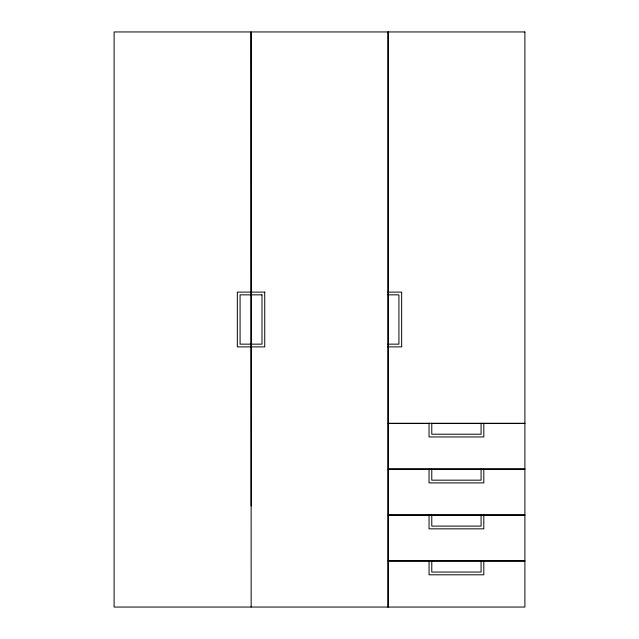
<?xml version="1.0" encoding="UTF-8"?>
<svg xmlns="http://www.w3.org/2000/svg" width="639" height="639" viewBox="0 0 639 639"><rect width="100%" height="100%" fill="white"/><g stroke="black" fill="none" stroke-linecap="round" stroke-linejoin="round"><path stroke-width="0.96" d="M251.159 506L251.039 31.95L251.159 607.05M387.961 292.111L401.659 292.111L401.659 346.889L387.961 346.889M387.961 294.851L398.92 294.851L398.92 344.149L387.961 344.149M388.24 423.258L524.891 423.258M388.24 423.529L429.041 423.529M431.988 423.529L524.891 423.529M388.24 468.93L524.891 468.93M388.24 469.21L524.891 469.21M388.24 514.882L524.891 514.882M388.24 515.154L524.891 515.154M388.24 560.826L524.891 560.826M388.24 561.106L524.891 561.106M483.811 423.258L483.811 436.948L429.041 436.948L429.041 423.258M483.811 469.21L483.811 482.9L429.041 482.9L429.041 469.21M483.811 515.154L483.811 528.844L429.041 528.844L429.041 515.154M483.811 561.106L483.811 574.796L429.041 574.796L429.041 561.106M481.079 423.258L481.079 434.216L431.78 434.216L431.78 423.258M481.079 469.21L481.079 480.161L431.78 480.161L431.78 469.21M481.079 515.154L481.079 526.105L431.78 526.105L431.78 515.154M481.079 561.106L481.079 572.057L431.78 572.057L431.78 561.106M388.24 31.95L388.24 607.05M387.961 31.95L387.961 607.05M524.891 31.95L114.109 31.95L114.109 607.05L524.891 607.05L524.891 31.95M264.73 292.111L237.341 292.111L237.341 346.889L264.73 346.889L264.73 292.111M261.99 294.851L240.08 294.851L240.08 344.149L261.99 344.149L261.99 294.851"/></g></svg>
